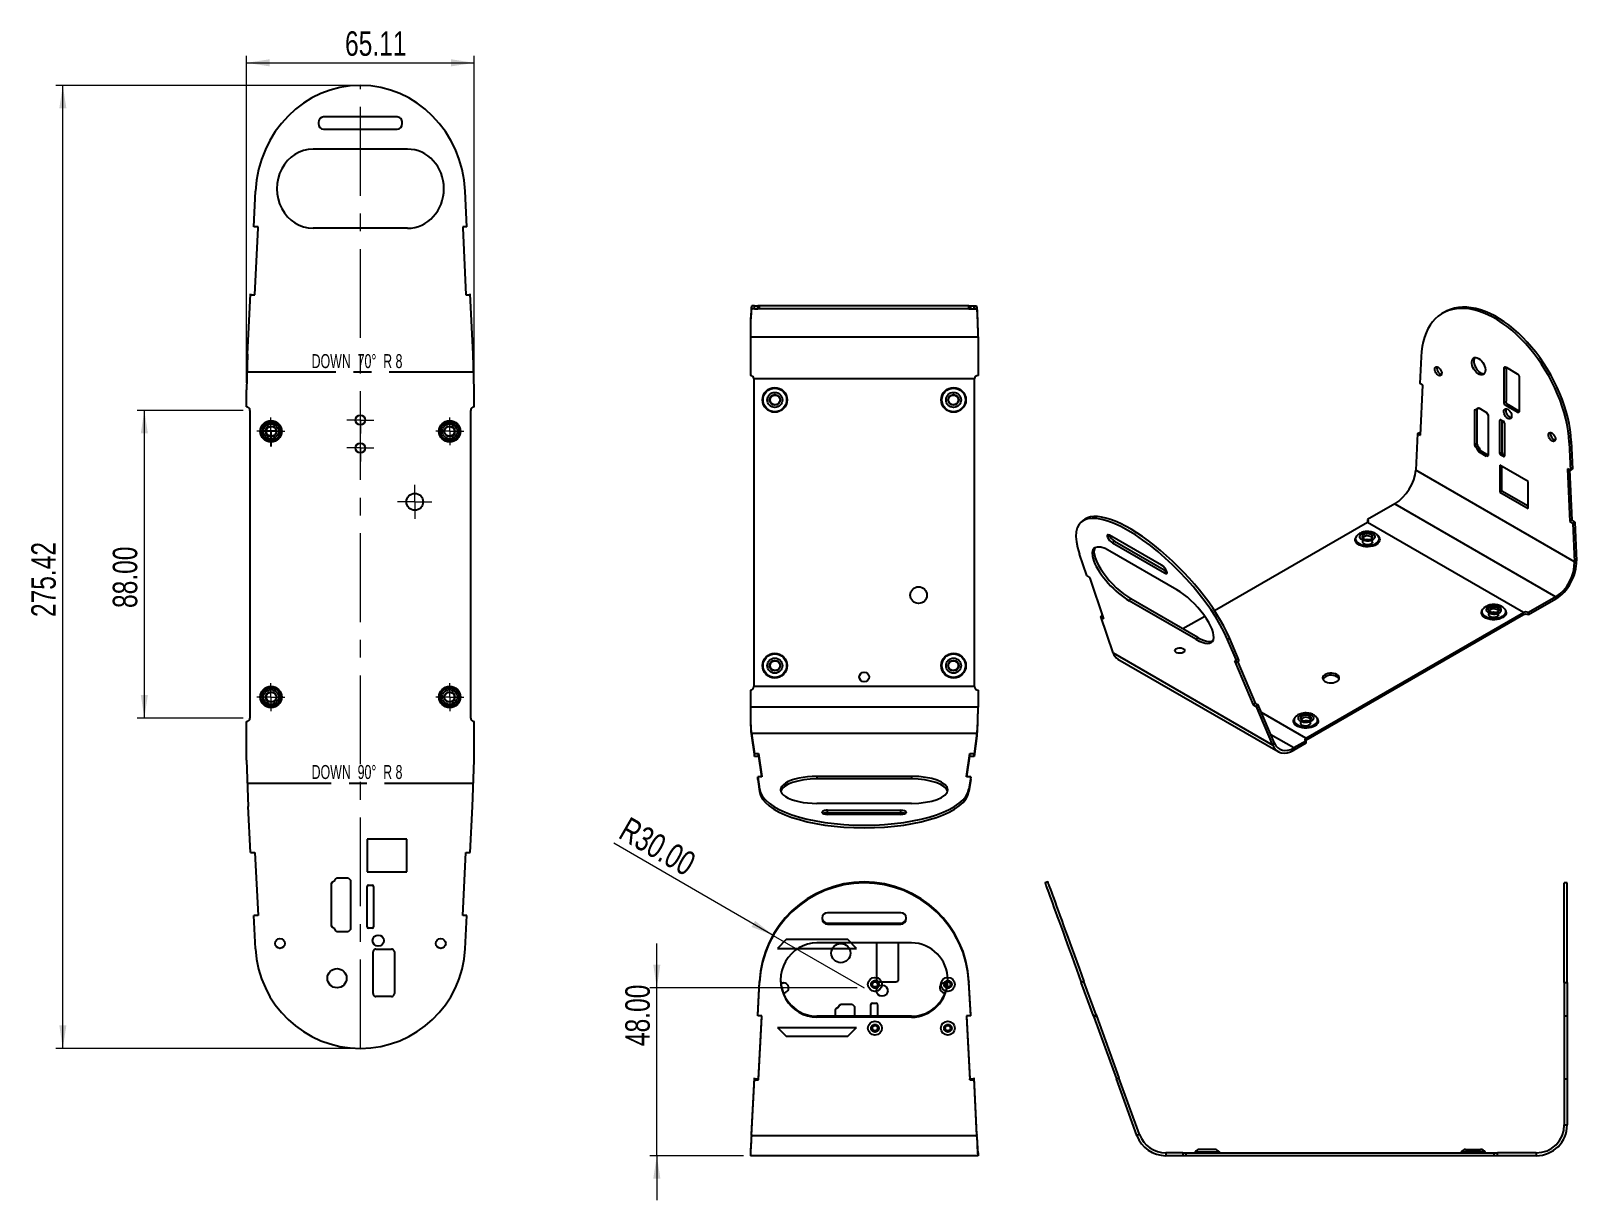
# Model space of a CAD drawing. Header units: millimetres. Extents: x 89 to 531, y 87 to 421.
import ezdxf

# ---------------------------------------------------------------- set-up
doc = ezdxf.new("R2010")
doc.units = ezdxf.units.MM
doc.header["$LTSCALE"] = 2
doc.linetypes.add('CENTERX2', pattern=[20.32, 12.7, -2.54, 2.54, -2.54])
doc.styles.add('SLDTEXTSTYLE0', font='TXT', dxfattribs={"width": 0.75})
doc.styles.add('SLDTEXTSTYLE1', font='TXT', dxfattribs={"width": 0.660714})
doc.dimstyles.new('SLDDIMSTYLE0', dxfattribs={"dimtxt": 7, "dimasz": 6.604, "dimexe": 0, "dimexo": 0.0625, "dimgap": 1.75, "dimtad": 1, "dimrnd": 1e-09, "dimzin": 4, "dimdsep": 46, "dimtxsty": 'SLDTEXTSTYLE0', "dimsah": 1, "dimcen": 0, "dimadec": 0, "dimazin": 1, "dimtfac": 1, "dimtofl": 0, "dimtmove": 0, "dimatfit": 3, "dimfxl": 1, "dimfrac": 2, "dimtolj": 1, "dimtzin": 12, "dimarcsym": 0})
doc.dimstyles.new('SLDDIMSTYLE1', dxfattribs={"dimtxt": 7, "dimasz": 6.604, "dimexe": 0, "dimexo": 0.0625, "dimgap": 1.75, "dimtad": 1, "dimrnd": 1e-09, "dimzin": 4, "dimdsep": 46, "dimtxsty": 'SLDTEXTSTYLE0', "dimsah": 1, "dimcen": 0.09, "dimadec": 0, "dimazin": 1, "dimtfac": 1, "dimtmove": 0, "dimatfit": 0, "dimfxl": 1, "dimfrac": 2, "dimtolj": 1, "dimtzin": 12, "dimarcsym": 0})
doc.dimstyles.new('SLDDIMSTYLE2', dxfattribs={"dimtxt": 7, "dimasz": 6.604, "dimexe": 0, "dimexo": 0.0625, "dimgap": 1.75, "dimtad": 1, "dimrnd": 1e-09, "dimzin": 12, "dimdsep": 46, "dimtxsty": 'SLDTEXTSTYLE0', "dimsah": 1, "dimcen": 0.09, "dimadec": 0, "dimazin": 3, "dimtfac": 1, "dimtofl": 0, "dimtmove": 0, "dimatfit": 3, "dimfxl": 1, "dimfrac": 2, "dimtolj": 1, "dimtzin": 12, "dimarcsym": 0})
doc.dimstyles.new('SLDDIMSTYLE3', dxfattribs={"dimtxt": 7, "dimasz": 6.604, "dimexe": 0, "dimexo": 0.0625, "dimgap": 1.75, "dimtad": 1, "dimrnd": 1e-09, "dimzin": 4, "dimdsep": 46, "dimtxsty": 'SLDTEXTSTYLE0', "dimsah": 1, "dimcen": 0.09, "dimadec": 0, "dimazin": 1, "dimtfac": 1, "dimtofl": 0, "dimtmove": 0, "dimatfit": 3, "dimfxl": 1, "dimfrac": 2, "dimtolj": 1, "dimtzin": 12, "dimarcsym": 0})

# ---------------------------------------------------------------- blocks, each defined once
blk = doc.blocks.new('_D')
at = {"color": 7, "linetype": 'Continuous', "lineweight": 18}
for q in [(255.55, 188.97), (327.19, 147.61)]:
    blk.add_line((301.2, 162.61), q, dxfattribs=at)
blk.add_solid([(301.2, 162.61), (295.99, 166.79), (294.98, 165.03)], dxfattribs=at)
at = {"color": 7, "linetype": 'Continuous', "lineweight": 18, "insert": (260.05, 196.77), "char_height": 7, "attachment_point": 1, "rotation": 330, "style": 'SLDTEXTSTYLE0'}
blk.add_mtext('R30.00', dxfattribs=at)
blk = doc.blocks.new('_D_1')
at = {"color": 7, "linetype": 'Continuous', "lineweight": 18}
for p, q in [((267.89, 147.61), (267.89, 160.31)), ((325.19, 147.61), (265.89, 147.61)), ((267.89, 99.61), (267.89, 147.61)), ((292.63, 99.61), (265.89, 99.61)), ((267.89, 99.61), (267.89, 86.91))]:
    blk.add_line(p, q, dxfattribs=at)
for points in [[(267.89, 147.61), (268.9, 154.21), (266.87, 154.21)], [(267.89, 99.61), (266.87, 93.01), (268.9, 93.01)]]:
    blk.add_solid(points, dxfattribs=at)
at = {"color": 7, "linetype": 'Continuous', "lineweight": 18, "insert": (258.86, 130.96), "char_height": 7, "attachment_point": 1, "rotation": 90, "style": 'SLDTEXTSTYLE0'}
blk.add_mtext('48.00', dxfattribs=at)
blk = doc.blocks.new('_D_2')
at = {"color": 7, "linetype": 'Continuous', "lineweight": 18}
for p, q in [((181.11, 405.72), (96.04, 405.72)), ((98.04, 130.3), (98.04, 405.72)), ((181.11, 130.3), (96.04, 130.3))]:
    blk.add_line(p, q, dxfattribs=at)
for points in [[(98.04, 405.72), (97.03, 399.12), (99.06, 399.12)], [(98.04, 130.3), (99.06, 136.91), (97.03, 136.91)]]:
    blk.add_solid(points, dxfattribs=at)
at = {"color": 7, "linetype": 'Continuous', "lineweight": 18, "insert": (89.02, 253.66), "char_height": 7, "attachment_point": 1, "rotation": 90, "style": 'SLDTEXTSTYLE0'}
blk.add_mtext('275.42', dxfattribs=at)
blk = doc.blocks.new('_D_3')
at = {"color": 7, "linetype": 'Continuous', "lineweight": 18}
for p, q in [((150.56, 320.62), (150.56, 414.17)), ((150.56, 412.17), (215.67, 412.17)), ((215.67, 320.62), (215.67, 414.17))]:
    blk.add_line(p, q, dxfattribs=at)
for points in [[(150.56, 412.17), (157.16, 411.16), (157.16, 413.19)], [(215.67, 412.17), (209.07, 413.19), (209.07, 411.16)]]:
    blk.add_solid(points, dxfattribs=at)
at = {"color": 7, "linetype": 'Continuous', "lineweight": 18, "insert": (178.73, 421.19), "char_height": 7, "attachment_point": 1, "style": 'SLDTEXTSTYLE0'}
blk.add_mtext('65.11', dxfattribs=at)
blk = doc.blocks.new('_D_4')
at = {"color": 7, "linetype": 'Continuous', "lineweight": 18}
for p, q in [((149.56, 312.78), (119.34, 312.78)), ((121.34, 312.78), (121.34, 224.78)), ((149.56, 224.78), (119.34, 224.78))]:
    blk.add_line(p, q, dxfattribs=at)
for points in [[(121.34, 312.78), (120.33, 306.18), (122.36, 306.18)], [(121.34, 224.78), (122.36, 231.38), (120.33, 231.38)]]:
    blk.add_solid(points, dxfattribs=at)
at = {"color": 7, "linetype": 'Continuous', "lineweight": 18, "insert": (112.32, 256.25), "char_height": 7, "attachment_point": 1, "rotation": 90, "style": 'SLDTEXTSTYLE0'}
blk.add_mtext('88.00', dxfattribs=at)
blk = doc.blocks.new('SW_CENTERMARKSYMBOL_2')
at = {"color": 0, "linetype": 'Continuous', "lineweight": 18}
for p, q in [((-2.5, 0), (-4, 0)), ((0, 0), (-2.5, 0)), ((0, 2.5), (0, 4)), ((0, 0), (0, 2.5)), ((0, 0), (2.5, 0)), ((0, 0), (0, -2.5)), ((2.5, 0), (4, 0)), ((0, -2.5), (0, -4))]:
    blk.add_line(p, q, dxfattribs=at)
blk = doc.blocks.new('SW_CENTERMARKSYMBOL_3')
at = {"color": 0, "linetype": 'Continuous', "lineweight": 18}
for p, q in [((-2.5, 0), (-4, 0)), ((0, 0), (-2.5, 0)), ((0, 2.5), (0, 4)), ((0, 0), (0, 2.5)), ((0, 0), (2.5, 0)), ((0, 0), (0, -2.5)), ((2.5, 0), (4, 0)), ((0, -2.5), (0, -4))]:
    blk.add_line(p, q, dxfattribs=at)
blk = doc.blocks.new('SW_CENTERMARKSYMBOL_4')
at = {"color": 0, "linetype": 'Continuous', "lineweight": 18}
for p, q in [((-2.5, 0), (-4, 0)), ((0, 0), (-2.5, 0)), ((0, 2.5), (0, 4)), ((0, 0), (0, 2.5)), ((0, 0), (2.5, 0)), ((0, 0), (0, -2.5)), ((2.5, 0), (4, 0)), ((0, -2.5), (0, -4))]:
    blk.add_line(p, q, dxfattribs=at)
blk = doc.blocks.new('SW_CENTERMARKSYMBOL_5')
at = {"color": 0, "linetype": 'Continuous', "lineweight": 18}
for p, q in [((-2.5, 0), (-4, 0)), ((0, 0), (-2.5, 0)), ((0, 2.5), (0, 4)), ((0, 0), (0, 2.5)), ((0, 0), (2.5, 0)), ((0, 0), (0, -2.5)), ((2.5, 0), (4, 0)), ((0, -2.5), (0, -4))]:
    blk.add_line(p, q, dxfattribs=at)
blk = doc.blocks.new('SW_CENTERMARKSYMBOL_6')
at = {"color": 0, "linetype": 'Continuous', "lineweight": 18}
for p, q in [((0, 2.5), (0, 4.89)), ((-2.5, 0), (-4.89, 0)), ((0, 0), (-2.5, 0)), ((0, 0), (0, 2.5)), ((0, 0), (2.5, 0)), ((0, 0), (0, -2.5)), ((2.5, 0), (4.89, 0)), ((0, -2.5), (0, -4.89))]:
    blk.add_line(p, q, dxfattribs=at)
blk = doc.blocks.new('SW_CENTERMARKSYMBOL_7')
at = {"color": 0, "linetype": 'Continuous', "lineweight": 18}
for p, q in [((-2.5, 0), (-3.9, 0)), ((0, 0), (-2.5, 0)), ((0, 2.5), (0, 3.9)), ((0, 0), (0, 2.5)), ((0, 0), (2.5, 0)), ((0, 0), (0, -2.5)), ((2.5, 0), (3.9, 0)), ((0, -2.5), (0, -3.9))]:
    blk.add_line(p, q, dxfattribs=at)
blk = doc.blocks.new('SW_CENTERMARKSYMBOL_8')
at = {"color": 0, "linetype": 'Continuous', "lineweight": 18}
for p, q in [((-2.5, 0), (-3.9, 0)), ((0, 0), (-2.5, 0)), ((0, 2.5), (0, 3.9)), ((0, 0), (0, 2.5)), ((0, 0), (2.5, 0)), ((0, 0), (0, -2.5)), ((2.5, 0), (3.9, 0)), ((0, -2.5), (0, -3.9))]:
    blk.add_line(p, q, dxfattribs=at)

msp = doc.modelspace()

# ---------------------------------------------------------------- linework, layer by layer
at = {"color": 7, "linetype": 'CENTERX2', "lineweight": 18}
msp.add_line((183.115, 130.303), (183.115, 405.725), dxfattribs=at)
at = {"color": 7, "linetype": 'Continuous', "lineweight": 25}
for p, q in [((171.117, 395.083), (171.117, 394.792)), ((193.617, 396.679), (172.617, 396.679)), ((195.117, 394.792), (195.117, 395.083)), ((172.617, 393.196), (193.617, 393.196)), ((196.615, 387.486), (169.615, 387.486)), ((152.654, 365.286), (153.156, 375.47)), ((213.575, 365.286), (213.074, 375.47)), ((153.854, 365.286), (152.654, 365.286)), ((152.911, 345.84), (153.854, 364.995)), ((153.854, 364.995), (153.854, 365.286)), ((196.615, 364.866), (169.615, 364.866)), ((213.575, 365.286), (212.376, 365.286)), ((212.376, 365.286), (212.376, 364.995)), ((212.376, 364.995), (213.319, 345.84)), ((150.862, 328.881), (151.711, 346.131)), ((151.711, 346.131), (151.711, 345.84)), ((151.711, 345.84), (152.911, 345.84)), ((213.319, 345.84), (214.519, 345.84)), ((214.519, 345.84), (214.519, 346.131)), ((215.368, 328.881), (214.519, 346.131)), ((295.09, 341.85), (295.09, 342.65)), ((295.782, 342.65), (295.09, 342.65)), ((295.782, 341.85), (295.09, 341.85)), ((295.782, 341.85), (295.782, 342.65)), ((295.782, 342.65), (296.725, 342.65)), ((295.782, 341.85), (296.725, 341.85)), ((296.725, 341.85), (296.725, 342.65)), ((297.227, 342.65), (296.725, 342.65)), ((297.227, 341.85), (296.725, 341.85)), ((297.227, 341.85), (297.227, 342.65)), ((357.145, 342.65), (297.227, 342.65)), ((357.145, 341.85), (297.227, 341.85)), ((357.145, 341.85), (357.145, 342.65)), ((357.145, 342.65), (357.646, 342.65)), ((357.145, 341.85), (357.646, 341.85)), ((357.646, 341.85), (357.646, 342.65)), ((357.646, 342.65), (358.589, 342.65)), ((357.646, 341.85), (358.589, 341.85)), ((358.589, 341.85), (358.589, 342.65)), ((358.589, 342.65), (359.281, 342.65)), ((358.589, 341.85), (359.281, 341.85)), ((359.281, 341.85), (359.281, 342.65)), ((493.152, 340.867), (492.586, 340.541)), ((294.629, 333.85), (359.742, 333.85)), ((294.629, 333.85), (294.629, 322.768)), ((359.742, 333.85), (359.742, 322.768)), ((150.862, 328.881), (150.558, 318.618)), ((215.672, 318.618), (215.368, 328.881)), ((486.401, 328.071), (486.046, 320.461)), ((510.718, 325.11), (510.152, 324.783)), ((510.152, 315.067), (510.152, 324.783)), ((510.718, 325.11), (513.914, 323.265)), ((510.718, 325.11), (510.718, 315.393)), ((150.558, 313.78), (150.558, 318.618)), ((215.672, 313.78), (215.672, 318.618)), ((358.742, 321.768), (295.629, 321.768)), ((295.629, 321.768), (295.629, 233.768)), ((358.742, 233.768), (358.742, 321.768)), ((486.895, 319.972), (486.046, 320.461)), ((486.228, 305.659), (486.895, 319.972)), ((514.48, 322.285), (514.48, 312.568)), ((510.718, 315.393), (510.152, 315.067)), ((511.284, 314.413), (510.718, 314.087)), ((513.914, 312.242), (510.718, 314.087)), ((511.284, 314.413), (514.48, 312.568)), ((151.558, 312.78), (151.558, 224.78)), ((214.672, 224.78), (214.672, 312.78)), ((502.246, 313.062), (501.772, 312.788)), ((501.772, 312.788), (501.923, 313.015)), ((501.772, 302.898), (501.772, 312.788)), ((501.923, 313.015), (502.436, 313.089)), ((502.338, 313.075), (502.338, 303.225)), ((503.002, 313.416), (502.436, 313.089)), ((502.436, 313.089), (502.572, 313.404)), ((502.572, 313.404), (502.911, 313.473)), ((502.911, 313.473), (505.124, 312.196)), ((503.003, 313.42), (503.002, 313.416)), ((505.124, 312.196), (505.591, 311.387)), ((505.591, 311.387), (505.591, 299.891)), ((509.237, 310.047), (508.94, 309.876)), ((508.94, 300.477), (508.94, 309.876)), ((509.237, 310.047), (509.944, 309.639)), ((509.505, 309.892), (509.505, 300.804)), ((514.48, 312.568), (513.914, 312.242)), ((485.379, 306.148), (484.89, 295.653)), ((485.379, 306.148), (485.945, 306.475)), ((485.379, 306.148), (486.228, 305.659)), ((485.945, 306.475), (486.257, 306.295)), ((510.241, 309.125), (510.241, 299.726)), ((502.338, 303.225), (501.772, 302.898)), ((501.971, 302.369), (501.772, 302.898)), ((502.537, 302.695), (501.971, 302.369)), ((502.433, 301.768), (501.971, 302.369)), ((502.338, 303.225), (502.537, 302.695)), ((502.999, 302.095), (502.433, 301.768)), ((502.538, 301.405), (502.433, 301.768)), ((502.537, 302.695), (502.999, 302.095)), ((503.104, 301.732), (502.538, 301.405)), ((502.911, 300.899), (502.538, 301.405)), ((503.477, 301.225), (502.911, 300.899)), ((505.124, 299.621), (502.911, 300.899)), ((502.999, 302.095), (503.104, 301.732)), ((503.104, 301.732), (503.477, 301.225)), ((503.477, 301.225), (505.591, 300.005)), ((509.505, 300.804), (508.94, 300.477)), ((528.769, 303.612), (529.335, 303.939)), ((528.769, 303.612), (529.124, 295.593)), ((529.335, 303.939), (529.69, 295.92)), ((505.591, 299.891), (505.124, 299.621)), ((508.94, 297.057), (508.94, 289.381)), ((517.001, 292.403), (508.94, 297.057)), ((509.802, 300.289), (509.237, 299.963)), ((509.944, 299.555), (509.237, 299.963)), ((509.505, 289.708), (509.505, 296.73)), ((509.802, 300.289), (510.241, 300.036)), ((510.241, 299.726), (509.944, 299.555)), ((530.28, 269.449), (484.89, 295.653)), ((517.001, 284.728), (517.001, 292.403)), ((529.124, 295.593), (528.276, 296.083)), ((528.276, 296.083), (528.943, 281)), ((528.871, 295.739), (529.509, 281.326)), ((529.124, 295.593), (529.69, 295.92)), ((509.505, 289.708), (508.94, 289.381)), ((508.94, 289.381), (517.001, 284.728)), ((517.001, 285.381), (509.505, 289.708)), ((478.907, 286.043), (471.071, 281.519)), ((478.907, 286.043), (524.949, 259.463)), ((389.6, 281.163), (389.068, 280.633)), ((471.071, 280.703), (427.375, 255.478)), ((471.071, 281.519), (471.071, 280.866)), ((471.188, 280.784), (471.071, 280.866)), ((515.699, 254.939), (471.071, 280.703)), ((528.943, 281), (529.509, 281.326)), ((528.943, 281), (529.791, 280.51)), ((529.509, 281.326), (530.357, 280.837)), ((529.791, 280.51), (530.357, 280.837)), ((529.791, 280.51), (530.28, 269.449)), ((530.357, 280.837), (530.846, 269.776)), ((396.689, 276.667), (397.176, 277.152)), ((396.689, 276.667), (396.76, 276.484)), ((396.76, 276.484), (397.291, 277.014)), ((397.252, 277.117), (397.291, 277.014)), ((412.213, 268.484), (397.364, 277.056)), ((398.206, 274.87), (398.738, 275.4)), ((398.206, 274.87), (413.056, 266.297)), ((398.738, 275.4), (413.587, 266.828)), ((467.998, 276.842), (467.84, 276.638)), ((474.302, 276.638), (474.144, 276.842)), ((390.841, 265.5), (388.732, 271.688)), ((416.557, 261.49), (397.465, 272.511)), ((530.28, 269.449), (530.846, 269.776)), ((391.689, 265.01), (390.841, 265.5)), ((413.056, 266.297), (413.587, 266.828)), ((413.73, 266.687), (413.66, 266.87)), ((391.759, 264.828), (391.689, 265.01)), ((395.725, 253.189), (391.759, 264.828)), ((403.467, 258.844), (402.935, 258.313)), ((422.027, 247.292), (402.935, 258.313)), ((422.559, 247.822), (403.467, 258.844)), ((524.949, 259.463), (517.113, 254.939)), ((524.949, 258.81), (517.113, 254.286)), ((524.949, 259.463), (524.949, 258.81)), ((394.806, 253.862), (395.321, 254.375)), ((398.377, 243.381), (394.806, 253.862)), ((394.806, 253.862), (394.877, 253.679)), ((394.877, 253.679), (395.385, 254.186)), ((394.877, 253.679), (395.725, 253.189)), ((424.577, 253.862), (418.336, 250.26)), ((453.473, 219.017), (515.699, 254.939)), ((515.699, 254.286), (453.473, 218.364)), ((504.141, 255.977), (503.983, 255.773)), ((510.445, 255.773), (510.286, 255.977)), ((515.699, 254.286), (515.699, 254.939)), ((517.113, 254.286), (517.113, 254.939)), ((422.559, 247.822), (422.027, 247.292)), ((431.632, 247.759), (431.101, 247.229)), ((434.45, 241.162), (431.632, 247.759)), ((398.377, 243.381), (443.991, 217.049)), ((433.918, 240.632), (431.101, 247.229)), ((399.706, 241.662), (445.557, 215.192)), ((433.918, 240.632), (433.07, 241.122)), ((433.07, 241.122), (433.141, 240.939)), ((433.141, 240.939), (433.231, 241.029)), ((433.141, 240.939), (438.44, 228.53)), ((433.918, 240.632), (434.45, 241.162)), ((433.996, 240.71), (438.972, 229.061)), ((294.629, 232.768), (294.629, 227.929)), ((358.742, 233.768), (295.629, 233.768)), ((359.742, 232.768), (359.742, 227.929)), ((359.742, 227.929), (294.629, 227.929)), ((438.44, 228.53), (438.972, 229.061)), ((438.44, 228.53), (439.288, 228.041)), ((438.972, 229.061), (439.659, 228.664)), ((439.218, 228.223), (439.75, 228.754)), ((439.288, 228.041), (439.218, 228.223)), ((443.991, 217.049), (439.218, 228.223)), ((444.522, 217.579), (439.75, 228.754)), ((453.473, 219.017), (440.778, 226.347)), ((150.558, 212.698), (150.558, 223.78)), ((215.672, 212.698), (215.672, 223.78)), ((450.401, 224.954), (450.242, 224.75)), ((456.704, 224.75), (456.546, 224.954)), ((294.932, 220.412), (295.782, 214.512)), ((294.932, 220.412), (359.439, 220.412)), ((294.932, 220.412), (294.932, 219.66)), ((294.932, 219.66), (295.782, 213.76)), ((359.439, 220.412), (358.589, 214.512)), ((359.439, 219.66), (358.589, 213.76)), ((359.439, 220.412), (359.439, 219.66)), ((450.052, 216.226), (443.479, 220.02)), ((444.522, 217.579), (443.991, 217.049)), ((453.473, 218.201), (450.052, 216.226)), ((453.473, 217.548), (450.052, 215.573)), ((453.473, 218.364), (453.356, 218.283)), ((453.473, 218.364), (453.473, 219.017)), ((453.473, 218.201), (453.473, 217.548)), ((150.558, 212.698), (151.019, 199.503)), ((215.21, 199.503), (215.672, 212.698)), ((295.782, 214.612), (296.981, 214.612)), ((295.782, 214.512), (295.782, 214.612)), ((295.782, 213.76), (295.782, 214.512)), ((295.782, 213.86), (296.981, 213.86)), ((296.981, 214.612), (297.925, 208.06)), ((296.981, 213.86), (296.981, 214.612)), ((296.981, 213.86), (297.831, 207.96)), ((356.447, 208.06), (357.39, 214.612)), ((356.541, 207.96), (357.39, 213.86)), ((357.39, 214.612), (358.589, 214.612)), ((357.39, 213.86), (357.39, 214.612)), ((357.39, 213.86), (358.589, 213.86)), ((358.589, 214.612), (358.589, 214.512)), ((358.589, 213.76), (358.589, 214.512)), ((450.052, 216.226), (450.052, 215.573)), ((296.725, 207.96), (297.227, 204.477)), ((297.925, 207.96), (296.725, 207.96)), ((296.725, 207.209), (296.725, 207.96)), ((297.925, 208.06), (297.925, 207.96)), ((340.686, 208.104), (313.686, 208.104)), ((313.686, 208.104), (313.686, 207.352)), ((340.686, 208.104), (340.686, 207.352)), ((356.447, 207.96), (356.447, 208.06)), ((357.646, 207.96), (356.447, 207.96)), ((357.646, 207.96), (357.145, 204.477)), ((357.646, 207.209), (357.646, 207.96)), ((296.725, 207.209), (297.227, 203.725)), ((297.227, 204.477), (297.227, 203.725)), ((340.686, 207.352), (313.686, 207.352)), ((357.646, 207.209), (357.145, 203.725)), ((357.145, 204.477), (357.145, 203.725)), ((151.711, 186.303), (151.019, 199.503)), ((214.519, 186.303), (215.21, 199.503)), ((340.686, 200.368), (313.686, 200.368)), ((315.188, 197.769), (315.188, 197.869)), ((316.688, 198.415), (337.688, 198.415)), ((316.688, 197.663), (316.688, 198.415)), ((316.688, 197.663), (337.688, 197.663)), ((337.688, 197.223), (316.688, 197.223)), ((337.688, 197.663), (337.688, 198.415)), ((339.188, 197.869), (339.188, 197.769)), ((196.43, 190.181), (185.03, 190.181)), ((185.03, 190.181), (185.03, 180.781)), ((196.43, 180.781), (196.43, 190.181)), ((151.711, 186.303), (152.911, 186.303)), ((152.911, 186.303), (153.854, 168.303)), ((212.376, 168.303), (213.319, 186.303)), ((213.319, 186.303), (214.519, 186.303)), ((174.894, 177.414), (175.176, 177.922)), ((174.894, 165.302), (174.894, 177.414)), ((175.176, 177.922), (175.829, 178.33)), ((175.829, 178.33), (175.977, 178.701)), ((175.977, 178.701), (176.504, 179.058)), ((176.504, 179.058), (179.634, 179.058)), ((179.634, 179.058), (180.294, 178.398)), ((180.294, 178.398), (180.294, 164.318)), ((185.03, 180.781), (196.43, 180.781)), ((185.45, 177.012), (186.45, 177.012)), ((379.654, 177.884), (378.902, 177.61)), ((528.174, 177.61), (527.374, 177.61)), ((527.374, 149.18), (527.374, 177.61)), ((528.174, 149.18), (528.174, 177.61)), ((185.03, 165.082), (185.03, 176.592)), ((186.87, 176.592), (186.87, 165.082)), ((153.156, 158.733), (152.654, 168.303)), ((153.854, 168.303), (152.654, 168.303)), ((213.575, 168.303), (212.376, 168.303)), ((213.074, 158.733), (213.575, 168.303)), ((337.688, 169.11), (316.688, 169.11)), ((175.107, 164.917), (174.894, 165.302)), ((175.833, 164.464), (175.107, 164.917)), ((176.025, 163.982), (175.833, 164.464)), ((176.504, 163.658), (176.025, 163.982)), ((179.634, 163.658), (176.504, 163.658)), ((180.294, 164.318), (179.634, 163.658)), ((186.45, 164.662), (185.45, 164.662)), ((315.188, 167.61), (315.188, 167.336)), ((316.688, 165.836), (316.688, 166.11)), ((316.688, 166.11), (337.688, 166.11)), ((316.688, 165.836), (337.688, 165.836)), ((337.688, 165.836), (337.688, 166.11)), ((339.188, 167.336), (339.188, 167.61)), ((340.686, 160.471), (313.686, 160.471)), ((330.816, 150.046), (330.816, 160.471)), ((336.936, 160.471), (336.936, 150.046)), ((186.745, 145.967), (186.745, 157.867)), ((187.545, 158.667), (192.065, 158.667)), ((192.865, 157.867), (192.865, 145.967)), ((296.725, 139.884), (297.227, 149.454)), ((296.725, 139.61), (297.227, 149.18)), ((297.227, 149.454), (297.227, 149.18)), ((336.136, 149.246), (331.616, 149.246)), ((357.145, 149.454), (357.145, 149.18)), ((357.646, 139.884), (357.145, 149.454)), ((357.646, 139.61), (357.145, 149.18)), ((390.002, 149.454), (389.25, 149.18)), ((392.733, 139.61), (389.25, 149.18)), ((393.485, 139.884), (390.002, 149.454)), ((527.374, 149.18), (528.174, 149.18)), ((527.374, 149.18), (527.374, 139.61)), ((528.174, 149.18), (528.174, 139.61)), ((192.065, 145.167), (187.545, 145.167)), ((318.965, 141.331), (319.178, 141.715)), ((319.178, 141.715), (319.903, 142.169)), ((319.903, 142.169), (320.096, 142.651)), ((320.096, 142.651), (320.575, 142.975)), ((320.575, 142.975), (323.705, 142.975)), ((323.705, 142.975), (324.365, 142.315)), ((324.365, 142.315), (324.365, 139.489)), ((329.101, 139.489), (329.101, 142.831)), ((329.521, 143.251), (330.521, 143.251)), ((330.941, 142.831), (330.941, 139.489)), ((296.725, 139.61), (296.725, 139.884)), ((297.925, 139.61), (296.725, 139.61)), ((296.981, 121.61), (297.925, 139.61)), ((296.981, 121.336), (297.925, 139.336)), ((297.925, 139.336), (297.925, 139.61)), ((313.686, 139.489), (313.686, 139.216)), ((340.686, 139.489), (313.686, 139.489)), ((340.686, 139.216), (313.686, 139.216)), ((318.965, 139.489), (318.965, 141.331)), ((340.686, 139.489), (340.686, 139.216)), ((357.646, 139.61), (356.447, 139.61)), ((356.447, 139.61), (356.447, 139.336)), ((356.447, 139.61), (357.39, 121.61)), ((356.447, 139.336), (357.39, 121.336)), ((357.646, 139.61), (357.646, 139.884)), ((392.733, 139.61), (393.485, 139.884)), ((392.733, 139.61), (392.833, 139.336)), ((392.833, 139.336), (393.585, 139.61)), ((392.833, 139.336), (399.285, 121.61)), ((393.485, 139.884), (393.585, 139.61)), ((393.585, 139.61), (400.036, 121.884)), ((527.374, 139.61), (528.174, 139.61)), ((527.374, 139.61), (527.374, 121.61)), ((528.174, 139.61), (528.174, 121.61)), ((294.932, 105.674), (295.782, 121.884)), ((294.932, 105.4), (295.782, 121.61)), ((295.782, 121.61), (295.782, 121.884)), ((295.782, 121.61), (295.782, 121.336)), ((295.782, 121.61), (296.981, 121.61)), ((295.782, 121.336), (296.981, 121.336)), ((296.981, 121.336), (296.981, 121.61)), ((357.39, 121.336), (357.39, 121.61)), ((357.39, 121.61), (358.589, 121.61)), ((357.39, 121.336), (358.589, 121.336)), ((358.589, 121.61), (358.589, 121.884)), ((359.439, 105.674), (358.589, 121.884)), ((358.589, 121.336), (358.589, 121.61)), ((359.439, 105.4), (358.589, 121.61)), ((399.285, 121.61), (400.036, 121.884)), ((405.185, 105.4), (399.285, 121.61)), ((405.936, 105.674), (400.036, 121.884)), ((527.374, 121.61), (527.374, 108.41)), ((527.374, 121.61), (528.174, 121.61)), ((528.174, 121.61), (528.174, 108.41)), ((527.374, 108.41), (528.174, 108.41)), ((294.932, 105.674), (294.932, 105.4)), ((294.932, 105.4), (359.439, 105.4)), ((359.439, 105.674), (359.439, 105.4)), ((405.936, 105.674), (405.185, 105.4)), ((294.629, 100.41), (294.629, 99.61)), ((359.742, 99.61), (294.629, 99.61)), ((359.742, 100.41), (359.742, 99.61)), ((413.454, 100.41), (413.454, 99.61)), ((418.292, 100.41), (413.454, 100.41)), ((418.292, 99.61), (413.454, 99.61)), ((418.292, 100.41), (418.292, 99.61)), ((418.292, 100.41), (419.292, 100.41)), ((419.292, 99.61), (418.292, 99.61)), ((419.292, 99.61), (419.292, 100.41)), ((419.292, 100.41), (507.292, 100.41)), ((507.292, 99.61), (419.292, 99.61)), ((421.926, 100.71), (421.753, 100.41)), ((421.926, 100.71), (428.658, 100.71)), ((427.446, 101.41), (423.138, 101.41)), ((428.831, 100.41), (428.658, 100.71)), ((497.926, 100.71), (497.753, 100.41)), ((504.658, 100.71), (497.926, 100.71)), ((499.138, 101.41), (503.446, 101.41)), ((504.831, 100.41), (504.658, 100.71)), ((507.292, 99.61), (507.292, 100.41)), ((507.292, 100.41), (508.292, 100.41)), ((508.292, 99.61), (507.292, 99.61)), ((519.374, 100.41), (508.292, 100.41)), ((508.292, 99.61), (508.292, 100.41)), ((519.374, 99.61), (508.292, 99.61)), ((519.374, 100.41), (519.374, 99.61))]:
    msp.add_line(p, q, dxfattribs=at)
at = {"color": 7, "linetype": 'CENTERX2'}
for p, q in [((150.71, 323.749), (215.52, 323.749)), ((157.558, 306.78), (155.382, 306.78)), ((157.558, 306.78), (157.558, 302.428)), ((215.441, 206.1), (150.789, 206.1)), ((302.386, 158.91), (324.986, 158.91)), ((302.386, 136.31), (324.986, 136.31))]:
    msp.add_line(p, q, dxfattribs=at)
at = {"color": 7, "linetype": 'Continuous'}
for p, q in [((159.221, 306.78), (157.558, 306.78)), ((304.886, 161.41), (302.386, 158.91)), ((322.486, 161.41), (304.886, 161.41)), ((324.986, 158.91), (322.486, 161.41)), ((302.386, 136.31), (304.886, 133.81)), ((304.886, 133.81), (322.486, 133.81)), ((322.486, 133.81), (324.986, 136.31))]:
    msp.add_line(p, q, dxfattribs=at)
at = {"color": 7, "linetype": 'Continuous', "lineweight": 25, "flags": 128}
for points in [[(528.769, 303.612), (528.653, 305.256), (528.45, 306.938), (528.159, 308.653), (527.782, 310.392), (527.321, 312.148), (526.778, 313.915), (526.154, 315.684), (525.453, 317.449), (524.677, 319.201), (523.83, 320.934), (522.916, 322.641), (521.937, 324.313), (520.898, 325.945), (519.804, 327.53), (518.659, 329.06), (517.468, 330.53), (516.235, 331.933), (514.966, 333.264), (513.667, 334.517), (512.342, 335.686), (510.997, 336.767), (509.638, 337.756), (508.27, 338.647), (506.9, 339.438), (505.532, 340.126), (504.173, 340.706), (502.829, 341.178), (501.504, 341.538), (500.204, 341.786), (498.935, 341.92), (497.703, 341.94), (496.511, 341.846), (495.366, 341.638), (494.272, 341.316), (493.234, 340.883), (492.255, 340.341), (491.34, 339.69), (490.493, 338.935), (489.718, 338.078), (489.017, 337.123), (488.393, 336.074), (487.85, 334.935), (487.389, 333.711), (487.012, 332.407), (486.721, 331.028), (486.517, 329.581), (486.401, 328.071)], [(529.335, 303.939), (529.219, 305.582), (529.015, 307.265), (528.724, 308.979), (528.348, 310.718), (527.887, 312.475), (527.343, 314.241), (526.72, 316.011), (526.019, 317.775), (525.243, 319.528), (524.396, 321.261), (523.481, 322.967), (522.503, 324.64), (521.464, 326.272), (520.37, 327.856), (519.225, 329.387), (518.033, 330.857), (516.801, 332.26), (515.532, 333.591), (514.232, 334.843), (512.908, 336.013), (511.563, 337.094), (510.204, 338.082), (508.836, 338.974), (507.466, 339.765), (506.098, 340.452), (504.739, 341.033), (503.394, 341.504), (502.069, 341.865), (500.77, 342.113), (499.501, 342.247), (498.269, 342.267), (497.077, 342.172), (495.932, 341.964), (494.838, 341.643), (493.799, 341.21), (493.152, 340.867)], [(502.87, 327.638), (503.286, 327.345), (503.684, 326.961), (504.043, 326.505), (504.347, 325.996), (504.582, 325.46), (504.737, 324.921), (504.805, 324.404), (504.782, 323.934), (504.67, 323.533), (504.474, 323.219), (504.203, 323.006), (503.869, 322.906), (503.489, 322.922), (503.079, 323.055), (502.66, 323.297), (502.251, 323.637), (501.871, 324.06), (501.537, 324.545), (501.266, 325.07), (501.07, 325.611), (500.958, 326.142), (500.935, 326.638), (501.003, 327.077), (501.158, 327.437), (501.393, 327.702), (501.697, 327.859), (502.056, 327.901), (502.453, 327.826), (502.87, 327.638)], [(501.812, 327.886), (501.775, 327.839), (501.599, 327.501), (501.509, 327.081), (501.509, 326.597), (501.599, 326.072), (501.775, 325.532), (502.029, 325), (502.348, 324.502), (502.718, 324.062), (503.122, 323.7), (503.54, 323.432), (503.954, 323.271), (504.343, 323.226), (504.493, 323.241)], [(491.322, 325.091), (491.614, 324.872), (491.879, 324.571), (492.096, 324.214), (492.243, 323.834), (492.309, 323.464), (492.287, 323.137), (492.179, 322.882), (491.995, 322.721), (491.751, 322.67), (491.469, 322.733), (491.174, 322.903), (490.892, 323.166), (490.648, 323.499), (490.464, 323.871), (490.357, 324.251), (490.335, 324.603), (490.4, 324.898), (490.548, 325.108), (490.764, 325.215), (491.03, 325.209), (491.322, 325.091)], [(490.964, 325.22), (490.942, 325.158), (490.898, 324.846)], [(511.202, 313.108), (511.521, 312.871), (511.814, 312.548), (512.057, 312.164), (512.231, 311.75), (512.322, 311.341), (512.322, 310.969), (512.231, 310.665), (512.057, 310.453), (511.814, 310.35), (511.521, 310.364), (511.202, 310.495), (510.884, 310.732), (510.591, 311.056), (510.347, 311.44), (510.173, 311.853), (510.083, 312.262), (510.083, 312.634), (510.173, 312.939), (510.347, 313.151), (510.591, 313.254), (510.884, 313.239), (511.202, 313.108)], [(523.849, 306.314), (524.141, 306.095), (524.406, 305.793), (524.623, 305.437), (524.77, 305.056), (524.836, 304.686), (524.814, 304.359), (524.706, 304.104), (524.522, 303.944), (524.278, 303.893), (523.996, 303.955), (523.701, 304.125), (523.419, 304.389), (523.175, 304.721), (522.991, 305.094), (522.884, 305.473), (522.862, 305.826), (522.927, 306.12), (523.075, 306.33), (523.291, 306.437), (523.557, 306.432), (523.849, 306.314)], [(474.302, 276.638), (474.324, 276.608), (474.529, 276.238), (474.609, 275.853), (474.561, 275.465), (474.387, 275.09), (474.093, 274.741), (473.69, 274.43), (473.192, 274.168), (472.617, 273.966), (471.987, 273.831), (471.323, 273.766), (470.651, 273.775), (469.993, 273.858), (469.375, 274.011), (468.817, 274.229), (468.342, 274.503), (467.965, 274.825), (467.7, 275.182), (467.557, 275.562), (467.541, 275.95), (467.652, 276.333), (467.84, 276.638)], [(468.029, 276.881), (467.961, 276.793), (467.77, 276.428), (467.705, 276.049), (467.77, 275.67), (467.961, 275.305), (468.272, 274.969), (468.691, 274.675)], [(468.691, 274.675), (469.201, 274.433), (469.783, 274.254), (470.414, 274.143), (471.071, 274.106), (471.728, 274.143), (472.359, 274.254), (472.941, 274.433), (473.451, 274.675), (473.87, 274.969), (474.181, 275.305), (474.372, 275.67), (474.437, 276.049), (474.372, 276.428), (474.181, 276.793), (474.12, 276.872)], [(469.548, 275.742), (469.228, 275.977), (469.015, 276.251), (468.921, 276.546), (468.953, 276.845), (469.107, 277.131), (469.376, 277.387), (469.743, 277.599), (470.187, 277.754), (470.683, 277.844), (471.201, 277.862), (471.712, 277.808), (472.185, 277.685), (472.594, 277.5), (472.914, 277.264), (473.127, 276.991), (473.221, 276.696), (473.189, 276.397), (473.035, 276.11), (472.766, 275.854), (472.399, 275.642), (471.955, 275.487), (471.459, 275.398), (470.941, 275.38), (470.43, 275.434), (469.957, 275.557), (469.548, 275.742)], [(472.132, 277.233), (471.772, 277.386), (471.35, 277.471), (470.903, 277.481), (470.471, 277.414), (470.092, 277.277), (469.801, 277.081), (469.622, 276.845), (469.572, 276.588), (469.655, 276.335), (469.864, 276.106), (470.18, 275.924), (470.575, 275.803), (471.015, 275.755), (471.459, 275.784), (471.869, 275.887), (472.208, 276.056), (472.446, 276.274), (472.561, 276.524), (472.545, 276.782), (472.397, 277.025), (472.132, 277.233)], [(472.46, 276.294), (472.397, 276.372), (472.132, 276.58)], [(505.691, 254.877), (506.099, 254.692), (506.573, 254.569), (507.084, 254.515), (507.602, 254.533), (508.097, 254.622), (508.542, 254.777), (508.909, 254.989), (509.177, 255.246), (509.332, 255.532), (509.363, 255.831), (509.27, 256.126), (509.057, 256.399), (508.736, 256.635), (508.328, 256.82), (507.854, 256.943), (507.344, 256.997), (506.825, 256.979), (506.33, 256.89), (505.885, 256.735), (505.518, 256.523), (505.25, 256.266), (505.095, 255.98), (505.064, 255.681), (505.157, 255.386), (505.371, 255.113), (505.691, 254.877)], [(506.153, 255.144), (505.887, 255.351), (505.74, 255.595), (505.723, 255.853), (505.839, 256.102), (506.077, 256.321), (506.416, 256.489), (506.825, 256.592), (507.27, 256.621), (507.709, 256.573), (508.104, 256.453), (508.42, 256.27), (508.629, 256.042), (508.713, 255.788), (508.662, 255.532), (508.484, 255.295), (508.192, 255.1), (507.813, 254.962), (507.382, 254.895), (506.935, 254.905), (506.513, 254.99), (506.153, 255.144)], [(510.445, 255.773), (510.467, 255.744), (510.672, 255.374), (510.752, 254.988), (510.704, 254.601), (510.53, 254.225), (510.236, 253.876), (509.832, 253.565), (509.335, 253.304), (508.76, 253.102), (508.13, 252.966), (507.466, 252.901), (506.793, 252.911), (506.136, 252.993), (505.517, 253.146), (504.96, 253.364), (504.484, 253.639), (504.107, 253.96), (503.842, 254.317), (503.699, 254.697), (503.683, 255.085), (503.795, 255.468), (503.983, 255.773)], [(510.281, 255.985), (510.323, 255.928), (510.515, 255.563), (510.58, 255.184), (510.515, 254.805), (510.323, 254.441), (510.012, 254.105), (509.594, 253.81), (509.084, 253.569), (508.502, 253.389), (507.87, 253.278), (507.214, 253.241), (506.557, 253.278), (505.925, 253.389), (505.344, 253.569), (504.833, 253.81), (504.415, 254.105), (504.104, 254.441), (503.912, 254.805), (503.848, 255.184), (503.912, 255.563), (504.104, 255.928), (504.178, 256.024)], [(508.274, 255.715), (508.54, 255.507), (508.603, 255.429)], [(462.351, 237.205), (461.915, 237.404), (461.412, 237.54), (460.868, 237.604), (460.312, 237.595), (459.775, 237.512), (459.286, 237.36), (458.871, 237.147), (458.552, 236.884), (458.347, 236.586), (458.267, 236.268), (458.315, 235.949), (458.49, 235.644), (458.782, 235.371), (459.174, 235.144), (459.647, 234.976), (460.175, 234.875), (460.729, 234.847), (461.278, 234.893), (461.795, 235.012), (462.25, 235.196), (462.62, 235.436), (462.883, 235.718), (463.027, 236.028), (463.043, 236.348), (462.931, 236.663), (462.696, 236.953), (462.351, 237.205)], [(451.951, 223.853), (451.63, 224.089), (451.417, 224.363), (451.324, 224.657), (451.355, 224.956), (451.51, 225.243), (451.778, 225.499), (452.145, 225.711), (452.59, 225.866), (453.085, 225.955), (453.603, 225.973), (454.114, 225.919), (454.588, 225.796), (454.996, 225.611), (455.316, 225.376), (455.53, 225.102), (455.623, 224.807), (455.592, 224.508), (455.437, 224.222), (455.169, 223.966), (454.802, 223.754), (454.357, 223.599), (453.862, 223.51), (453.343, 223.491), (452.833, 223.545), (452.359, 223.668), (451.951, 223.853)], [(454.534, 225.345), (454.174, 225.498), (453.752, 225.583), (453.306, 225.593), (452.874, 225.526), (452.495, 225.389), (452.203, 225.193), (452.025, 224.957), (451.975, 224.7), (452.058, 224.446), (452.267, 224.218), (452.583, 224.036), (452.978, 223.915), (453.417, 223.867), (453.862, 223.896), (454.272, 223.999), (454.61, 224.168), (454.848, 224.386), (454.964, 224.635), (454.947, 224.893), (454.8, 225.137), (454.534, 225.345)], [(456.704, 224.75), (456.727, 224.72), (456.932, 224.35), (457.012, 223.964), (456.964, 223.577), (456.79, 223.202), (456.496, 222.852), (456.092, 222.542), (455.594, 222.28), (455.02, 222.078), (454.389, 221.942), (453.726, 221.878), (453.053, 221.887), (452.396, 221.97), (451.777, 222.123), (451.22, 222.34), (450.744, 222.615), (450.367, 222.937), (450.102, 223.294), (449.959, 223.673), (449.943, 224.062), (450.055, 224.445), (450.242, 224.75)], [(450.431, 224.993), (450.364, 224.904), (450.172, 224.54), (450.107, 224.161), (450.172, 223.782), (450.364, 223.417), (450.675, 223.081), (451.093, 222.787)], [(451.093, 222.787), (451.603, 222.545), (452.185, 222.366), (452.817, 222.255), (453.473, 222.218), (454.13, 222.255), (454.762, 222.366), (455.344, 222.545), (455.854, 222.787), (456.272, 223.081), (456.583, 223.417), (456.775, 223.782), (456.839, 224.161), (456.775, 224.54), (456.583, 224.904), (456.522, 224.984)], [(378.902, 177.61), (378.902, 177.61), (378.924, 177.55), (378.99, 177.37), (379.098, 177.071), (379.25, 176.654), (379.444, 176.121), (379.68, 175.474), (379.956, 174.716), (380.271, 173.849), (380.625, 172.876), (381.016, 171.803), (381.442, 170.633), (381.901, 169.371), (382.392, 168.022), (382.913, 166.591), (383.461, 165.084), (384.035, 163.508), (384.632, 161.867), (385.25, 160.17), (385.886, 158.422), (386.538, 156.631), (387.203, 154.804), (387.879, 152.948), (388.562, 151.071), (389.25, 149.18)], [(379.654, 177.884), (379.654, 177.884), (379.676, 177.824), (379.741, 177.644), (379.85, 177.345), (380.002, 176.928), (380.196, 176.395), (380.431, 175.748), (380.708, 174.989), (381.023, 174.122), (381.377, 173.15), (381.768, 172.077), (382.193, 170.907), (382.653, 169.645), (383.144, 168.296), (383.665, 166.865), (384.213, 165.358), (384.787, 163.781), (385.384, 162.141), (386.002, 160.443), (386.638, 158.696), (387.29, 156.905), (387.955, 155.078), (388.63, 153.222), (389.314, 151.345), (390.002, 149.454)], [(294.932, 105.674), (294.875, 104.682), (294.822, 103.758), (294.774, 102.92), (294.731, 102.183), (294.695, 101.561), (294.667, 101.064), (294.646, 100.703), (294.633, 100.484), (294.629, 100.41)], [(294.932, 105.4), (294.881, 104.415), (294.832, 103.489), (294.788, 102.637), (294.747, 101.87), (294.712, 101.201), (294.683, 100.64), (294.66, 100.194), (294.643, 99.871), (294.632, 99.676), (294.629, 99.61)], [(359.742, 100.41), (359.738, 100.484), (359.726, 100.703), (359.705, 101.064), (359.676, 101.561), (359.64, 102.183), (359.598, 102.92), (359.549, 103.758), (359.496, 104.682), (359.439, 105.674)], [(359.742, 99.61), (359.739, 99.676), (359.729, 99.871), (359.712, 100.194), (359.688, 100.64), (359.659, 101.201), (359.624, 101.87), (359.584, 102.637), (359.539, 103.489), (359.491, 104.415), (359.439, 105.4)]]:
    msp.add_lwpolyline(points, dxfattribs=at)
at = {"color": 7, "linetype": 'CENTERX2', "flags": 128}
for points in [[(471.796, 274.398), (471.273, 274.307), (470.729, 274.339), (470.248, 274.488), (469.903, 274.732), (469.745, 275.034), (469.8, 275.348), (470.058, 275.626), (470.481, 275.825), (471.004, 275.916), (471.548, 275.885), (472.029, 275.735), (472.375, 275.491), (472.532, 275.189), (472.477, 274.875), (472.219, 274.598), (471.796, 274.398)], [(507.803, 253.612), (507.28, 253.521), (506.736, 253.552), (506.255, 253.702), (505.91, 253.946), (505.752, 254.248), (505.807, 254.562), (506.066, 254.839), (506.489, 255.039), (507.012, 255.13), (507.555, 255.098), (508.036, 254.949), (508.382, 254.705), (508.539, 254.403), (508.485, 254.089), (508.226, 253.811), (507.803, 253.612)], [(418.056, 243.375), (417.533, 243.284), (416.989, 243.315), (416.508, 243.465), (416.162, 243.709), (416.005, 244.011), (416.06, 244.325), (416.318, 244.602), (416.741, 244.802), (417.264, 244.893), (417.808, 244.861), (418.289, 244.712), (418.635, 244.468), (418.792, 244.166), (418.737, 243.852), (418.479, 243.574), (418.056, 243.375)], [(454.063, 222.588), (453.54, 222.497), (452.996, 222.529), (452.515, 222.678), (452.17, 222.922), (452.012, 223.224), (452.067, 223.538), (452.325, 223.816), (452.748, 224.015), (453.272, 224.106), (453.815, 224.075), (454.296, 223.925), (454.642, 223.681), (454.799, 223.379), (454.745, 223.065), (454.486, 222.788), (454.063, 222.588)]]:
    msp.add_lwpolyline(points, dxfattribs=at)
at = {"color": 7, "linetype": 'Continuous', "lineweight": 25}
for centre, radius in [((301.629, 315.768), 3.539), ((301.629, 315.768), 3.366), ((352.742, 315.768), 3.539), ((352.742, 315.768), 3.366), ((301.629, 315.768), 2.154), ((301.629, 315.768), 1.5), ((352.742, 315.768), 2.154), ((352.742, 315.768), 1.5), ((157.558, 306.78), 3.077), ((183.115, 310.017), 1.4), ((208.672, 306.78), 3.077), ((157.558, 306.78), 2.673), ((157.558, 306.78), 2.154), ((157.558, 306.78), 1.5), ((208.672, 306.78), 2.673), ((208.672, 306.78), 2.154), ((208.672, 306.78), 1.5), ((183.115, 302.017), 1.4), ((198.672, 286.618), 2.393), ((342.742, 259.929), 2.393), ((301.629, 239.768), 3.539), ((352.742, 239.768), 3.539), ((301.629, 239.768), 3.366), ((301.629, 239.768), 2.154), ((301.629, 239.768), 1.5), ((352.742, 239.768), 3.366), ((352.742, 239.768), 2.154), ((352.742, 239.768), 1.5), ((327.186, 236.531), 1.4), ((157.558, 230.78), 3.077), ((157.558, 230.78), 2.673), ((157.558, 230.78), 2.154), ((157.558, 230.78), 1.5), ((208.672, 230.78), 3.077), ((208.672, 230.78), 2.673), ((208.672, 230.78), 2.154), ((208.672, 230.78), 1.5), ((160.115, 160.303), 1.4), ((188.23, 161.123), 1.6), ((206.115, 160.303), 1.4), ((320.517, 157.553), 2.741), ((176.446, 150.36), 2.741), ((332.301, 146.79), 1.6)]:
    msp.add_circle(centre, radius, dxfattribs=at)
at = {"color": 7, "linetype": 'CENTERX2'}
for centre, radius in [((301.725, 315.768), 1.4), ((352.647, 315.768), 1.4), ((157.654, 306.78), 1.4), ((208.576, 306.78), 1.4), ((301.725, 239.768), 1.4), ((352.647, 239.768), 1.4), ((157.654, 230.78), 1.4), ((208.576, 230.78), 1.4), ((330.269, 148.608), 1.1), ((351.102, 148.608), 1.1), ((330.269, 136.072), 1.1), ((351.102, 136.072), 1.1)]:
    msp.add_circle(centre, radius, dxfattribs=at)
at = {"color": 7, "linetype": 'Continuous'}
for centre, radius in [((157.558, 306.78), 3.077), ((330.269, 148.608), 2), ((351.102, 148.608), 2), ((330.269, 148.608), 0.75), ((351.102, 148.608), 0.75), ((330.269, 136.072), 2), ((351.102, 136.072), 2), ((330.269, 136.072), 0.75), ((351.102, 136.072), 0.75)]:
    msp.add_circle(centre, radius, dxfattribs=at)
at = {"color": 7, "linetype": 'Continuous', "lineweight": 25}
for centre, radius, start, end in [((294.629, 321.768), 1, 0, 90), ((359.742, 321.768), 1, 90, 180), ((492.773, 324.802), 1.876, 178.65411, 253.65962), ((150.558, 312.78), 1, 0, 90), ((215.672, 312.78), 1, 90, 180), ((509.121, 309.905), 0.183, 50.79671, 189.21404), ((509.596, 309.095), 0.645, 2.60548, 57.39452), ((512.719, 312.677), 2.066, 163.58015, 256.41448), ((525.316, 306.018), 1.873, 166.86976, 253.12486), ((510.15, 300.833), 0.645, 182.60548, 237.39452), ((509.584, 300.507), 0.645, 182.60548, 237.39452), ((510.06, 299.697), 0.183, 230.79671, 9.21404), ((470.916, 281.111), 0.437, 290.78342, 69.21658), ((471.088, 274.883), 1.992, 58.40612, 134.89682), ((507.242, 253.918), 2.072, 60.12243, 133.18051), ((516.406, 253.575), 1.537, 62.60967, 117.39033), ((516.406, 252.921), 1.537, 62.60967, 117.39033), ((460.698, 234.03), 3.016, 56.75392, 141.63531), ((461.731, 235.315), 1.384, 25.08246, 63.3819), ((294.629, 233.768), 1, 270, 0), ((359.742, 233.768), 1, 180, 270), ((150.558, 224.78), 1, 270, 0), ((215.672, 224.78), 1, 180, 270), ((453.473, 223.053), 1.939, 44.24133, 135.75867), ((453.628, 218.609), 0.437, 110.78342, 249.21658), ((185.45, 176.592), 0.42, 90, 180), ((186.45, 176.592), 0.42, 360, 90), ((327.186, 147.884), 30, 3, 177), ((327.186, 147.61), 30, 3, 177), ((316.688, 167.61), 1.5, 90, 180), ((337.688, 167.61), 1.5, 0, 90), ((185.45, 165.082), 0.42, 180, 270), ((186.45, 165.082), 0.42, 270, 0), ((316.688, 167.61), 1.5, 180, 270), ((316.688, 167.336), 1.5, 180, 270), ((337.688, 167.61), 1.5, 270, 0), ((337.688, 167.336), 1.5, 270, 0), ((183.115, 160.303), 30, 183, 357), ((304.186, 147.61), 1.4, 90, 125.09147), ((304.186, 147.61), 1.4, 263.16046, 90), ((350.186, 147.61), 1.4, 90, 276.83954), ((350.186, 147.61), 1.4, 54.90853, 90), ((329.521, 142.831), 0.42, 90, 180), ((330.521, 142.831), 0.42, 360, 90), ((519.374, 108.41), 8.8, 270, 0), ((519.374, 108.41), 8, 270, 0), ((413.454, 108.41), 8.8, 200, 270), ((413.454, 108.41), 8, 200, 270), ((423.138, 100.01), 1.4, 90, 150), ((427.446, 100.01), 1.4, 30, 90), ((499.138, 100.01), 1.4, 90, 150), ((503.446, 100.01), 1.4, 30, 90)]:
    msp.add_arc(centre, radius, start, end, dxfattribs=at)
for centre, major_axis, ratio, start_param, end_param in [((183.115, 373.799), (0, 31.925), 0.9396926, 4.7647489, 7.8016218), ((172.617, 395.083), (0, -1.596), 0.9396926, 3.1415927, 4.712389), ((172.617, 394.792), (0, -1.596), 0.9396926, 4.712389, 6.2831853), ((193.617, 395.083), (0, -1.596), 0.9396926, 1.5707963, 3.1415927), ((193.617, 394.792), (0, -1.596), 0.9396926, 0, 1.5707963), ((169.615, 376.176), (0, 11.31), 0.9187109, 0, 3.1415927), ((196.615, 376.176), (0, 11.31), 0.9187109, 3.1415927, 6.2831853), ((295.09, 333.85), (0, 8.8), 0.0524078, 0, 1.5707963), ((295.09, 333.85), (0, 8), 0.0576486, 0, 1.5707963), ((359.281, 333.85), (0, 8.8), 0.0524078, 4.712389, 6.2831853), ((359.281, 333.85), (0, 8), 0.0576486, 4.712389, 6.2831853), ((479.233, 292.387), (4.326, 6.737), 0.5432473, 3.9525735, 5.5233698), ((410.321, 258.41), (-21.188, 22.286), 0.3495549, 3.8953522, 6.9322251), ((410.852, 258.94), (-21.188, 22.286), 0.3495549, 3.8953522, 6.2915469), ((400.2, 265.412), (-7.339, 7.859), 0.3507657, 5.4280645, 8.5696571), ((397.75, 276.054), (-1.059, 1.114), 0.3495549, 5.4137886, 6.9845849), ((397.82, 275.872), (-1.059, 1.114), 0.3495549, 0.7013996, 2.2721959), ((398.352, 276.402), (-1.059, 1.114), 0.3495549, 0.7013996, 2.2721959), ((400.731, 265.943), (-7.339, 7.859), 0.3507657, 0.1112188, 2.2864718), ((524.623, 266.184), (4.033, 7.829), 0.6067559, 3.8978355, 5.4686318), ((412.599, 267.482), (-1.059, 1.114), 0.3495549, 3.8429923, 5.4137886), ((412.67, 267.299), (-1.059, 1.114), 0.3495549, 2.2721959, 3.8429923), ((413.201, 267.83), (-1.059, 1.114), 0.3495549, 2.2721959, 2.3801379), ((524.623, 266.184), (3.63, 7.137), 0.6095855, 3.8945987, 5.465395), ((419.292, 254.391), (-7.339, 7.859), 0.3507657, 2.2864718, 5.4280645), ((419.823, 254.921), (-7.339, 7.859), 0.3507657, 2.2864718, 3.053502), ((404.336, 249.15), (4.727, 7.429), 0.5464135, 2.7287597, 3.1651733), ((295.09, 227.929), (0, 8), 0.0576486, 1.5707963, 2.7925268), ((295.09, 227.929), (0, 8.8), 0.0524078, 1.5707963, 2.7925268), ((359.281, 227.929), (0, 8), 0.0576486, 3.4906585, 4.712389), ((359.281, 227.929), (0, 8.8), 0.0524078, 3.4906585, 4.712389), ((449.726, 222.947), (4.033, 7.829), 0.6067559, 2.676105, 3.8978355), ((449.726, 222.947), (3.63, 7.137), 0.6095855, 2.6728682, 3.8945987), ((313.686, 204.236), (10.39, 0), 0.3722827, 1.5707963, 4.712389), ((340.686, 204.236), (10.39, 0), 0.3722827, 4.712389, 7.8539816), ((327.186, 205.049), (30, 0), 0.3639702, 3.1939525, 6.2308254), ((327.186, 204.297), (30, 0), 0.3639702, 3.1939525, 6.2308254), ((313.686, 203.484), (10.39, 0), 0.3722827, 1.5707963, 3.0442675), ((340.686, 203.484), (10.39, 0), 0.3722827, 0.0973251, 1.5707963), ((316.688, 197.869), (1.5, 0), 0.3639702, 1.5707963, 3.1415927), ((316.688, 197.769), (1.5, 0), 0.3639702, 3.1415927, 4.712389), ((316.688, 197.117), (1.5, 0), 0.3639702, 1.5707963, 2.5014992), ((337.688, 197.869), (1.5, 0), 0.3639702, 0, 1.5707963), ((337.688, 197.769), (1.5, 0), 0.3639702, 4.712389, 6.2831853), ((337.688, 197.117), (1.5, 0), 0.3639702, 0.6400935, 1.5707963), ((313.686, 149.843), (0, 10.628), 0.9776717, 0, 3.1415927), ((340.686, 149.843), (0, 10.628), 0.9776717, 3.1415927, 6.2831853), ((313.686, 150.117), (0, 10.628), 0.9776717, 1.5836694, 3.1415927), ((340.686, 150.117), (0, 10.628), 0.9776717, 3.1415927, 4.6995159)]:
    msp.add_ellipse(centre, major_axis=major_axis, ratio=ratio, start_param=start_param, end_param=end_param, dxfattribs=at)
for points in [[(510.152, 324.783), (510.152, 324.865), (510.177, 325.011), (510.306, 325.171), (510.509, 325.203), (510.647, 325.151), (510.718, 325.11)], [(513.914, 323.265), (513.985, 323.224), (514.123, 323.116), (514.327, 322.85), (514.456, 322.54), (514.48, 322.367), (514.48, 322.285)], [(510.718, 314.087), (510.647, 314.128), (510.509, 314.235), (510.306, 314.502), (510.177, 314.811), (510.152, 314.985), (510.152, 315.067)], [(511.284, 314.413), (511.213, 314.454), (511.075, 314.562), (510.871, 314.828), (510.742, 315.138), (510.718, 315.312), (510.718, 315.393)], [(514.48, 312.568), (514.48, 312.487), (514.456, 312.341), (514.327, 312.181), (514.123, 312.149), (513.985, 312.201), (513.914, 312.242)], [(187.545, 158.667), (187.445, 158.667), (187.25, 158.632), (186.962, 158.45), (186.78, 158.162), (186.745, 157.967), (186.745, 157.867)], [(192.865, 157.867), (192.865, 157.967), (192.831, 158.162), (192.648, 158.45), (192.361, 158.632), (192.165, 158.667), (192.065, 158.667)], [(186.745, 145.967), (186.745, 145.867), (186.78, 145.672), (186.962, 145.384), (187.25, 145.201), (187.445, 145.167), (187.545, 145.167)], [(192.065, 145.167), (192.165, 145.167), (192.361, 145.201), (192.648, 145.384), (192.831, 145.672), (192.865, 145.867), (192.865, 145.967)], [(331.616, 149.246), (331.516, 149.246), (331.321, 149.28), (331.033, 149.463), (330.85, 149.751), (330.816, 149.946), (330.816, 150.046)], [(336.936, 150.046), (336.936, 149.946), (336.902, 149.751), (336.719, 149.463), (336.431, 149.28), (336.236, 149.246), (336.136, 149.246)]]:
    msp.add_open_spline(points, degree=3, dxfattribs=at)
for points, knots in [([(473.294, 277.569), (473.191, 277.624), (472.917, 277.772), (472.425, 277.947), (471.821, 278.079), (471.192, 278.132), (470.557, 278.108), (469.932, 278.005), (469.331, 277.82), (468.798, 277.557), (468.36, 277.249), (468.144, 277.006), (468.047, 276.895)], [0, 0, 0, 0, 0.0635892, 0.1694998, 0.2757298, 0.3818571, 0.4881525, 0.5954667, 0.7047586, 0.8171201, 0.9169352, 1, 1, 1, 1]), ([(474.103, 276.88), (474.027, 276.971), (473.845, 277.191), (473.559, 277.409), (473.352, 277.533), (473.294, 277.569)], [0, 0, 0, 0, 0.3334982, 0.8100183, 1, 1, 1, 1]), ([(509.436, 256.704), (509.334, 256.76), (509.06, 256.907), (508.568, 257.083), (507.963, 257.214), (507.334, 257.267), (506.7, 257.243), (506.075, 257.14), (505.474, 256.955), (504.941, 256.692), (504.506, 256.388), (504.294, 256.147), (504.199, 256.04)], [0, 0, 0, 0, 0.0637558, 0.1699438, 0.2764521, 0.3828575, 0.4894314, 0.5970267, 0.7066049, 0.8192607, 0.9193373, 1, 1, 1, 1]), ([(510.274, 255.983), (510.189, 256.085), (509.998, 256.317), (509.701, 256.544), (509.495, 256.669), (509.436, 256.704)], [0, 0, 0, 0, 0.3593514, 0.8173876, 1, 1, 1, 1]), ([(456.505, 224.992), (456.429, 225.084), (456.245, 225.305), (455.866, 225.591), (455.385, 225.857), (454.832, 226.058), (454.23, 226.189), (453.601, 226.244), (452.966, 226.221), (452.341, 226.118), (451.74, 225.934), (451.206, 225.672), (450.766, 225.364), (450.549, 225.119), (450.449, 225.007)], [0, 0, 0, 0, 0.0560385, 0.1351287, 0.218832, 0.3062232, 0.3948641, 0.4834115, 0.5720928, 0.6616174, 0.7527811, 0.8464991, 0.9298253, 1, 1, 1, 1])]:
    msp.add_open_spline(points, degree=3, knots=knots, dxfattribs=at)

# ---------------------------------------------------------------- block references
at = {"color": 7, "linetype": 'Continuous', "lineweight": 18}
for name, p in [('SW_CENTERMARKSYMBOL_8', (183.115, 310.017)), ('SW_CENTERMARKSYMBOL_2', (157.558, 306.78)), ('SW_CENTERMARKSYMBOL_3', (208.672, 306.78)), ('SW_CENTERMARKSYMBOL_7', (183.115, 302.017)), ('SW_CENTERMARKSYMBOL_6', (198.672, 286.618)), ('SW_CENTERMARKSYMBOL_5', (157.558, 230.78)), ('SW_CENTERMARKSYMBOL_4', (208.672, 230.78))]:
    msp.add_blockref(name, p, dxfattribs=at)

# ---------------------------------------------------------------- texts
at = {"color": 7, "linetype": 'Continuous', "lineweight": 0, "char_height": 4, "attachment_point": 2, "style": 'SLDTEXTSTYLE1'}
for s, insert in [('DOWN  70°  R 8', (182.166, 328.858)), ('DOWN  90°  R 8', (182.166, 211.341))]:
    msp.add_mtext(s, dxfattribs=dict(at, insert=insert))

# ---------------------------------------------------------------- dimensions: what is measured, and where the dimension line sits
at = {"color": 7, "linetype": 'Continuous', "lineweight": 18}
dim = msp.add_linear_dim(base=(215.672, 412.171), p1=(150.558, 318.618), p2=(215.672, 318.618), dimstyle='SLDDIMSTYLE2', dxfattribs=at)
dim.commit()
dim.dimension.update_dxf_attribs({"geometry": '_D_3', "text_midpoint": (190.363, 412.171), "dimtype": 160})
for base, p1, p2, dimstyle, picture, middle in [((98.044, 405.725), (183.115, 130.303), (183.115, 405.725), 'SLDDIMSTYLE2', '_D_2', (98.044, 267.888)), ((121.344, 224.78), (151.558, 312.78), (151.558, 224.78), 'SLDDIMSTYLE3', '_D_4', (121.344, 267.888)), ((267.886, 147.61), (294.629, 99.61), (327.186, 147.61), 'SLDDIMSTYLE1', '_D_1', (267.886, 142.602))]:
    dim = msp.add_linear_dim(base=base, p1=p1, p2=p2, angle=90, dimstyle=dimstyle, dxfattribs=at)
    dim.commit()
    dim.dimension.update_dxf_attribs({"geometry": picture, "text_midpoint": middle, "dimtype": 160})
dim = msp.add_radius_dim(center=(327.186, 147.61), mpoint=(301.205, 162.61), dimstyle='SLDDIMSTYLE0', dxfattribs=at)
dim.commit()
dim.dimension.update_dxf_attribs({"geometry": '_D', "text_midpoint": (267.886, 181.847), "dimtype": 164})

doc.saveas('drawing.dxf')
